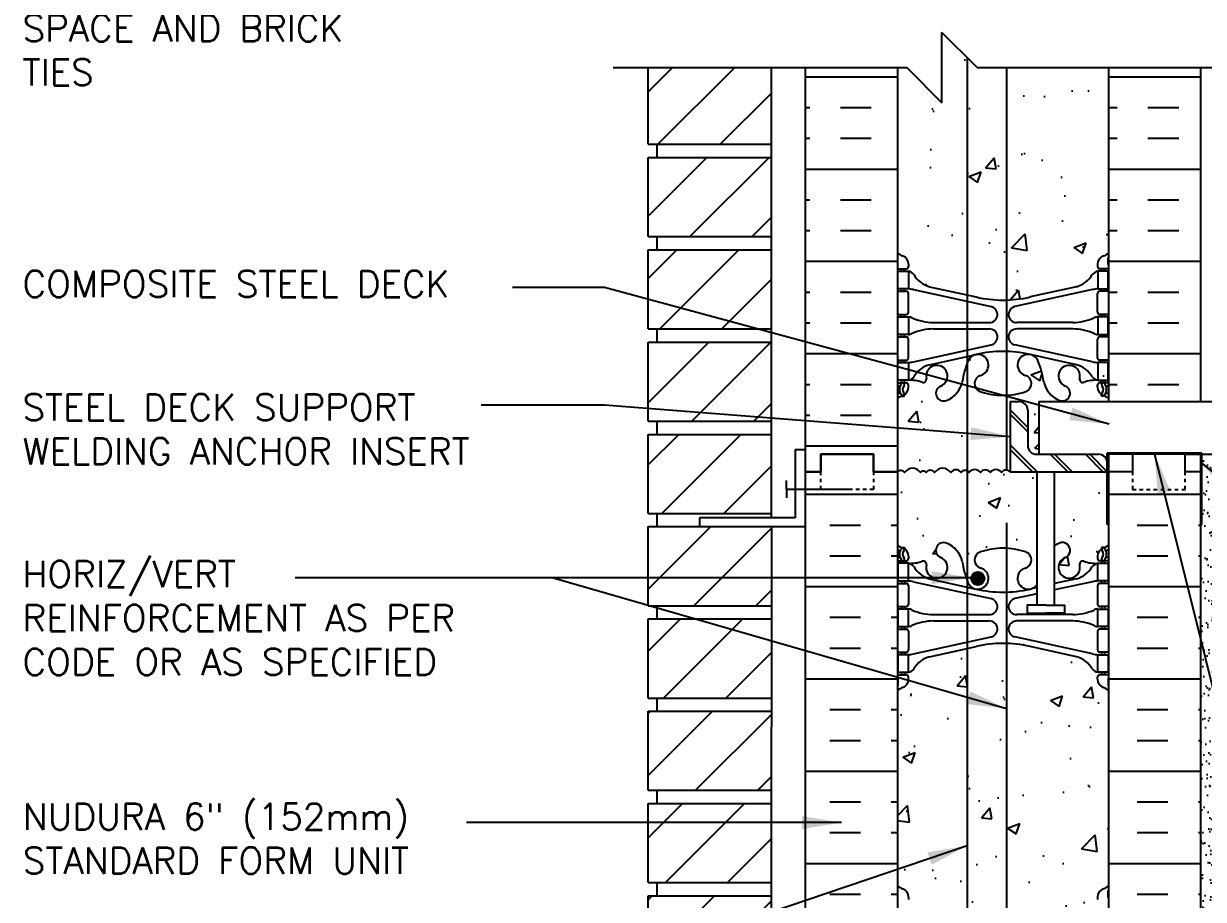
# Model space of a CAD drawing. Header units: inches. Extents: x 246.3 to 299.4, y 200.3 to 277.2.
# Drawn here: x 246.25 to 279.83, y 236.48 to 261.39 of the extents above; entities that cross this region are included whole.
import ezdxf

# ---------------------------------------------------------------- set-up
doc = ezdxf.new("R2010")
doc.units = ezdxf.units.IN
doc.header["$LTSCALE"] = 0.5
doc.header["$MEASUREMENT"] = 0
doc.linetypes.add('DASHED2', pattern=[0.375, 0.25, -0.125])
for name, color, linetype in [('HATCH', 12, 'Continuous'), ('line25', 2, 'Continuous'), ('LINE3', 3, 'Continuous'), ('LINE50', 5, 'Continuous'), ('LINE9', 9, 'Continuous'), ('TEXT', 4, 'Continuous'), ('Web_Edge', 9, 'Continuous')]:
    doc.layers.add(name, color=color, linetype=linetype)
doc.styles.add('DIM', font='romans.shx', dxfattribs={"width": 0.7})
doc.styles.add('ROMANS', font='romans.shx', dxfattribs={"height": 1.125})
doc.dimstyles.new('ext_12', dxfattribs={"dimscale": 12, "dimtxt": 0.09375, "dimasz": 0.09375, "dimexe": 0.09375, "dimexo": 0.0625, "dimgap": 0.0625, "dimtad": 1, "dimdec": 1, "dimzin": 3, "dimdsep": 46, "dimlunit": 4, "dimtxsty": 'DIM', "dimcen": 0.09, "dimdle": 0.09375, "dimclrt": 4, "dimadec": 0, "dimazin": 0, "dimtfac": 1, "dimtdec": 1, "dimtmove": 2, "dimatfit": 3, "dimfxl": 1, "dimfrac": 2, "dimtolj": 1, "dimtzin": 0, "dimarcsym": 0})
pattern_1 = [(310, (161.234, 487.728), (3.5863, 0.31376), [0.375, -4.125]), (5, (161.234, 487.728), (-0.693757, -3.76096), [0.3, -3.3]), (259.5486, (161.5328, 487.7543), (2.892547, -3.447198), [0.3187, -3.50571]), (313.8158, (161.234, 486.728), (5.336205, 0.827595), [0.5625, -6.1875]), (263.3644, (161.6786, 486.797), (4.67331, -4.87059), [0.47805, -5.25856]), (8.8158, (161.234, 486.728), (4.67331, -4.87059), [0.45, -4.95]), (339, (161.734, 486.978), (2.984535, 2.013094), [0.375, -4.125]), (34, (161.734, 486.978), (1.216577, -3.62575), [0.3, -3.3]), (288.5486, (161.9827, 487.146), (4.201113, -1.612652), [0.3187, -3.50571]), (322.5, (161.234, 487.7281), (0.060799, -1.664469), [0, -3.26, 0, -3.35, 0, -3.3125]), (352.5, (161.234, 487.7281), (1.315348, -1.972059), [0, -1.91, 0, -3.185, 0, -1.2625]), (32.5, (160.119, 487.7281), (2.669112, 0.1127744), [0, -1.25, 0, -3.9, 0, -5.175]), (42.5, (159.619, 487.7281), (2.91593, -0.500525), [0, -1.625, 0, -2.59, 0, -3.675])]

msp = doc.modelspace()

# ---------------------------------------------------------------- hatches: boundary and pattern name
at = {"layer": 'HATCH'}
h = msp.add_hatch(dxfattribs=at)
h.set_pattern_fill('ANSI31', color=256, scale=10, style=0)
h.set_pattern_definition([(45, (266.4654, 272.4854), (-0.883883, 0.883883), [])])
h.paths.add_polyline_path([(267.53, 273.833), (264.03, 273.833), (264.03, 271.583), (267.53, 271.583)])
h.paths.add_polyline_path([(267.53, 271.208), (264.03, 271.208), (264.03, 268.958), (267.53, 268.958)])
h.paths.add_polyline_path([(267.53, 268.583), (264.03, 268.583), (264.03, 266.333), (267.53, 266.333)])
h.paths.add_polyline_path([(267.53, 265.958), (264.03, 265.958), (264.03, 263.708), (267.53, 263.708)])
h.paths.add_polyline_path([(267.53, 263.333), (264.03, 263.333), (264.03, 262.638), (267.53, 262.638)])
h.paths.add_polyline_path([(267.535, 260.138), (264.03, 260.138), (264.03, 257.954), (267.535, 257.954)])
h.paths.add_polyline_path([(267.531, 257.579), (264.03, 257.579), (264.03, 255.329), (267.532, 255.329)])
h.paths.add_polyline_path([(267.532, 254.954), (264.03, 254.954), (264.03, 252.704), (267.533, 252.704)])
h.paths.add_polyline_path([(267.534, 241.829), (264.03, 241.829), (264.03, 239.579), (267.533, 239.579)])
h.paths.add_polyline_path([(267.534, 244.454), (264.03, 244.454), (264.03, 242.204), (267.534, 242.204)])
h.paths.add_polyline_path([(267.535, 247.079), (264.03, 247.079), (264.03, 244.829), (267.534, 244.829)])
h.paths.add_polyline_path([(267.534, 249.704), (264.03, 249.704), (264.03, 247.454), (267.534, 247.454)])
h.paths.add_polyline_path([(267.533, 252.329), (264.03, 252.329), (264.03, 250.079), (267.534, 250.079)])
h.paths.add_polyline_path([(267.53, 223.454), (264.03, 223.454), (264.03, 221.581), (267.53, 221.581)])
h.paths.add_polyline_path([(267.531, 226.079), (264.03, 226.079), (264.03, 223.829), (267.53, 223.829)])
h.paths.add_polyline_path([(267.531, 228.704), (264.03, 228.704), (264.03, 226.454), (267.531, 226.454)])
h.paths.add_polyline_path([(267.532, 231.329), (265.492, 231.329), (264.03, 231.329), (264.03, 229.079), (267.531, 229.079)])
h.paths.add_polyline_path([(267.532, 233.954), (264.03, 233.954), (264.03, 231.704), (267.532, 231.704)])
h.paths.add_polyline_path([(267.533, 236.579), (264.03, 236.579), (264.03, 234.329), (267.532, 234.329)])
h.paths.add_polyline_path([(267.533, 239.204), (264.03, 239.204), (264.03, 236.954), (267.533, 236.954)])
h = msp.add_hatch(dxfattribs=at)
h.set_pattern_fill('AR-CONC', color=256, scale=0.5)
h.set_pattern_definition([(50, (0, 0), (3.5863, -0.31376), [0.375, -4.125]), (355, (0, 0), (-0.693757, 3.76096), [0.3, -3.3]), (100.4514, (0.299, -0.026), (2.892544, 3.4472), [0.3187, -3.50571]), (46.1842, (0, 1), (5.336207, -0.827596), [0.5625, -6.1875]), (96.6356, (0.4447, 0.931), (4.67331, 4.87059), [0.47805, -5.25857]), (351.1842, (0, 1), (4.67331, 4.87059), [0.45, -4.95]), (21, (0.5, 0.75), (2.984535, -2.013094), [0.375, -4.125]), (326, (0.5, 0.75), (1.216577, 3.62575), [0.3, -3.3]), (71.4514, (0.7487, 0.5822), (4.201112, 1.612656), [0.3187, -3.50571]), (37.5, (0, 0), (0.0607993, 1.6644693), [0, -3.26, 0, -3.35, 0, -3.3125]), (7.5, (0, 0), (1.315348, 1.9720586), [0, -1.91, 0, -3.185, 0, -1.2625]), (327.5, (-1.115, 0), (2.669112, -0.1127744), [0, -1.25, 0, -3.9, 0, -5.175]), (317.5, (-1.615, 0), (2.915931, 0.500525), [0, -1.625, 0, -2.59, 0, -3.675])])
h.paths.add_polyline_path([(277.128, 260.138), (273.391, 260.138), (272.391, 261.138), (272.391, 259.138), (271.391, 260.138), (271.128, 260.138), (271.128, 254.859, 0.082415), (271.271, 254.78, -0.317837), (271.438, 254.544), (271.438, 254.476, -0.414214), (271.375, 254.414), (271.328, 254.414), (271.328, 254.344), (271.433, 254.344, -0.188973), (271.588, 254.249, 0.196323), (272.038, 253.903), (273.359, 253.612, 0.057795), (274.128, 253.523, 0.057795), (274.896, 253.612), (276.218, 253.903, 0.196323), (276.667, 254.249, -0.188973), (276.823, 254.344), (276.928, 254.344), (276.928, 254.414), (276.88, 254.414, -0.414214), (276.818, 254.476), (276.818, 254.544, -0.317837), (276.984, 254.78, 0.082415), (277.128, 254.859)])
h.paths.add_polyline_path([(277.128, 265.787, 0.082415), (276.984, 265.866, -0.317837), (276.818, 266.102), (276.818, 266.169, -0.414214), (276.88, 266.232), (276.928, 266.232), (276.928, 266.302), (276.823, 266.302, -0.188973), (276.667, 266.397, 0.196323), (276.218, 266.743), (274.896, 267.033, 0.057795), (274.128, 267.122, 0.057795), (273.359, 267.033), (272.038, 266.743, 0.196323), (271.588, 266.397, -0.188973), (271.433, 266.302), (271.328, 266.302), (271.328, 266.232), (271.375, 266.232, -0.414214), (271.438, 266.169), (271.438, 266.102, -0.317837), (271.271, 265.866, 0.082415), (271.128, 265.787), (271.128, 262.638), (271.391, 262.638), (272.391, 261.638), (272.391, 263.638), (273.391, 262.638), (277.128, 262.638)])
h.paths.add_polyline_path([(277.128, 270.621, 0.336749), (276.466, 270.515, 0.520567), (276.079, 270.515, 0.520567), (275.579, 270.515, 0.520567), (274.732, 270.515, 0.520567), (274.45, 270.515, 0.520567), (273.556, 270.515, 0.520567), (272.816, 270.515, 0.520567), (272.123, 270.515, 0.520567), (271.903, 270.515, 0.321585), (271.128, 270.541), (271.128, 269.917, 0.064398), (271.238, 269.851), (271.328, 269.851), (271.328, 269.809, -0.249069), (271.438, 269.602), (271.438, 269.534, -0.414214), (271.375, 269.472), (271.328, 269.472), (271.328, 269.402), (271.433, 269.402, 0.10046), (271.826, 269.459, -0.601435), (271.946, 269.354, 2.182095), (272.356, 269.567, -1), (272.519, 269.975, -0.24438), (272.968, 269.455, 0.053157), (273.134, 268.841, 1.553132), (273.492, 269.265, -0.735593), (273.479, 269.723, -0.082755), (274.128, 269.831, -0.082755), (274.776, 269.723, -0.735593), (274.763, 269.265, 1.553132), (275.122, 268.841, 0.053157), (275.287, 269.455, -0.24438), (275.736, 269.975, -1), (275.899, 269.567, 2.182095), (276.309, 269.354, -0.601435), (276.429, 269.459, 0.10046), (276.823, 269.402), (276.928, 269.402), (276.928, 269.472), (276.88, 269.472, -0.414214), (276.818, 269.534), (276.818, 269.602, -0.249069), (276.928, 269.809), (276.928, 269.851), (277.018, 269.851, 0.064398), (277.128, 269.917)])
h.paths.add_polyline_path([(274.332, 250.638), (274.582, 250.638, -0.414214), (274.832, 250.388), (274.832, 249.388, 0.414214), (275.082, 249.138), (275.147, 249.138), (275.147, 250.638), (275.818, 250.654, -0.095423), (275.736, 250.67, -0.24438), (275.287, 251.191, 0.053157), (275.122, 251.805, 1.553132), (274.763, 251.381, -0.735593), (274.776, 250.923, -0.082755), (274.128, 250.815, -0.082755), (273.479, 250.923, -0.735593), (273.492, 251.381, 1.553132), (273.134, 251.805, 0.053157), (272.968, 251.191, -0.24438), (272.519, 250.67, -1), (272.356, 251.079, 2.182095), (271.946, 251.292, -0.601435), (271.826, 251.187, 0.10046), (271.433, 251.244), (271.328, 251.244), (271.328, 251.174), (271.375, 251.174, -0.414214), (271.438, 251.111), (271.438, 251.044, -0.249069), (271.328, 250.837), (271.328, 250.795), (271.238, 250.795, 0.064398), (271.128, 250.729), (271.128, 248.64, -0.459287), (271.327, 248.62, -0.520567), (271.781, 248.62, -0.520567), (271.941, 248.62, -0.520567), (272.177, 248.62, -0.520567), (272.642, 248.62, -0.520567), (272.933, 248.62, -0.520567), (273.165, 248.62, -0.520567), (273.483, 248.62, -0.520567), (273.767, 248.62, -0.520567), (274.081, 248.62, -0.477564), (274.332, 248.638)])
h.paths.add_polyline_path([(275.899, 251.079, -2.182095), (276.309, 251.292, 0.590137), (276.426, 251.186, -0.101219), (276.823, 251.244), (276.823, 251.744), (277.128, 251.744), (277.128, 250.638), (275.147, 250.638), (275.829, 250.655, 0.804846)])
h.paths.add_polyline_path([(276.963, 250.818, -0.498303), (276.948, 250.888, 0.373015), (276.942, 251.097, -1), (277.008, 251.158, -0.373584), (277.017, 250.83, -0.348752), (276.962, 250.817, 0.023531), (276.984, 250.808, -0.017922), (277.018, 250.795), (276.928, 250.795), (276.928, 250.837, 0.040089)], flags=16)
h.paths.add_polyline_path([(275.096, 248.638), (274.332, 248.638, 0.477564), (274.081, 248.62, 0.520567), (273.767, 248.62, 0.520567), (273.483, 248.62, 0.520567), (273.165, 248.62, 0.520567), (272.933, 248.62, 0.520567), (272.642, 248.62, 0.520567), (272.177, 248.62, 0.520567), (271.941, 248.62, 0.520567), (271.781, 248.62, 0.520567), (271.327, 248.62, 0.459287), (271.128, 248.64), (271.128, 246.551, 0.064398), (271.238, 246.485), (271.328, 246.485), (271.328, 246.443, -0.249069), (271.438, 246.236), (271.438, 246.169, -0.414214), (271.375, 246.106), (271.328, 246.106), (271.328, 246.036), (271.433, 246.036, 0.10046), (271.826, 246.093, -0.601435), (271.946, 245.989, 2.182095), (272.356, 246.201, -1), (272.519, 246.61, -0.24438), (272.968, 246.089, 0.053157), (273.134, 245.475, 1.553132), (273.492, 245.899, -0.735593), (273.479, 246.357, -0.082755), (274.128, 246.466, -0.082755), (274.776, 246.357, -0.735593), (274.763, 245.899, 1.420459), (275.096, 245.432)])
h.paths.add_polyline_path([(277.128, 247.138), (277.096, 247.138), (277.096, 248.638), (275.596, 248.638), (275.596, 246.536, -0.053125), (275.736, 246.61, -1), (275.899, 246.201, 2.182095), (276.309, 245.989, -0.601435), (276.429, 246.093, 0.10046), (276.823, 246.036), (276.928, 246.036), (276.928, 246.106), (276.88, 246.106, -0.414214), (276.818, 246.169), (276.818, 246.236, -0.249069), (276.928, 246.443), (276.928, 246.485), (277.018, 246.485, 0.064398), (277.128, 246.551)])
h.paths.add_polyline_path([(277.128, 242.421, 0.082415), (276.984, 242.501, -0.317837), (276.818, 242.736), (276.818, 242.804, -0.414214), (276.88, 242.866), (276.928, 242.866), (276.928, 242.936), (276.823, 242.936, -0.188973), (276.667, 243.031, 0.196323), (276.218, 243.377), (274.896, 243.668, 0.057795), (274.128, 243.757, 0.057795), (273.359, 243.668), (272.038, 243.377, 0.196323), (271.588, 243.031, -0.188973), (271.433, 242.936), (271.328, 242.936), (271.328, 242.866), (271.375, 242.866, -0.414214), (271.438, 242.804), (271.438, 242.736, -0.317837), (271.271, 242.501, 0.082415), (271.128, 242.421), (271.128, 236.859, 0.082415), (271.271, 236.78, -0.317837), (271.438, 236.544), (271.438, 236.476, -0.414214), (271.375, 236.414), (271.328, 236.414), (271.328, 236.344), (271.433, 236.344, -0.188973), (271.588, 236.249, 0.196323), (272.038, 235.903), (273.359, 235.612, 0.057795), (274.128, 235.523, 0.057795), (274.896, 235.612), (276.218, 235.903, 0.196323), (276.667, 236.249, -0.188973), (276.823, 236.344), (276.928, 236.344), (276.928, 236.414), (276.88, 236.414, -0.414214), (276.818, 236.476), (276.818, 236.544, -0.317837), (276.984, 236.78, 0.082415), (277.128, 236.859)])
h.paths.add_polyline_path([(277.128, 232.352), (277.128, 232.729, 0.064398), (277.018, 232.795), (276.928, 232.795), (276.928, 232.837, -0.249069), (276.818, 233.044), (276.818, 233.111, -0.414214), (276.88, 233.174), (276.928, 233.174), (276.928, 233.244), (276.823, 233.244, 0.10046), (276.429, 233.187, -0.601435), (276.309, 233.292, 2.182095), (275.899, 233.079, -1), (275.736, 232.67, -0.24438), (275.287, 233.191, 0.053157), (275.122, 233.805, 1.553132), (274.763, 233.381, -0.735593), (274.776, 232.923, -0.082755), (274.128, 232.815, -0.082755), (273.479, 232.923, -0.735593), (273.492, 233.381, 1.553132), (273.134, 233.805, 0.053157), (272.968, 233.191, -0.24438), (272.519, 232.67, -1), (272.356, 233.079, 2.182095), (271.946, 233.292, -0.601435), (271.826, 233.187, 0.10046), (271.433, 233.244), (271.328, 233.244), (271.328, 233.174), (271.375, 233.174, -0.414214), (271.438, 233.111), (271.438, 233.044, -0.249069), (271.328, 232.837), (271.328, 232.795), (271.238, 232.795, 0.064398), (271.128, 232.729), (271.128, 230.64), (271.128, 228.551, 0.064398), (271.238, 228.485), (271.328, 228.485), (271.328, 228.443, -0.249069), (271.438, 228.236), (271.438, 228.169, -0.414214), (271.375, 228.106), (271.328, 228.106), (271.328, 228.036), (271.433, 228.036, 0.10046), (271.826, 228.093, -0.601435), (271.946, 227.989, 2.182095), (272.356, 228.201, -1), (272.519, 228.61, -0.24438), (272.968, 228.089, 0.053157), (273.134, 227.475, 1.553132), (273.492, 227.899, -0.735593), (273.479, 228.357, -0.082755), (274.128, 228.466, -0.082755), (274.776, 228.357, -0.735593), (274.763, 227.899, 1.553132), (275.122, 227.475, 0.053157), (275.287, 228.089, -0.24438), (275.736, 228.61, -1), (275.899, 228.201, 2.182095), (276.309, 227.989, -0.601435), (276.429, 228.093, 0.10046), (276.823, 228.036), (276.928, 228.036), (276.928, 228.106), (276.88, 228.106, -0.414214), (276.818, 228.169), (276.818, 228.236, -0.249069), (276.928, 228.443), (276.928, 228.485), (277.018, 228.485, 0.064398), (277.128, 228.551), (277.128, 229.044), (275.513, 229.044), (275.513, 228.765), (275.286, 228.765), (275.286, 229.294), (275.286, 229.822), (275.513, 229.822), (275.513, 229.544), (277.128, 229.544)])
h.paths.add_polyline_path([(277.128, 224.421, 0.082415), (276.984, 224.501, -0.317837), (276.818, 224.736), (276.818, 224.804, -0.414214), (276.88, 224.866), (276.928, 224.866), (276.928, 224.936), (276.823, 224.936, -0.188973), (276.667, 225.031, 0.196323), (276.218, 225.377), (274.896, 225.668, 0.057795), (274.128, 225.757, 0.057795), (273.359, 225.668), (272.038, 225.377, 0.196323), (271.588, 225.031, -0.188973), (271.433, 224.936), (271.328, 224.936), (271.328, 224.866), (271.375, 224.866, -0.414214), (271.438, 224.804), (271.438, 224.736, -0.317837), (271.271, 224.501, 0.082415), (271.128, 224.421), (271.128, 221.581), (271.784, 221.581), (272.784, 222.581), (272.784, 221.581), (272.784, 220.581), (273.784, 221.581), (277.128, 221.581)])
h = msp.add_hatch(dxfattribs=at)
h.set_pattern_fill('INSUL', color=256, scale=7, style=0)
h.paths.add_polyline_path([(277.128, 250.638), (279.753, 250.638), (279.753, 260.138), (277.128, 260.138)])
h.paths.add_polyline_path([(268.503, 248.64), (268.94, 248.64), (268.94, 249.14), (270.44, 249.14), (270.44, 248.64), (271.128, 248.64), (271.128, 260.138), (268.503, 260.138)])
h = msp.add_hatch(dxfattribs=at)
h.set_pattern_fill('INSUL', color=256, scale=7, style=0)
h.set_pattern_definition([(0, (277.943, 240.1237), (0, 2.625), []), (0, (277.943, 240.9987), (0, 2.625), [0.875, -0.875]), (0, (277.943, 241.8737), (0, 2.625), [0.875, -0.875])])
h.paths.add_polyline_path([(279.753, 248.64), (277.128, 248.64), (277.128, 247.138), (277.128, 232.352), (279.753, 231.294)])
h.paths.add_polyline_path([(268.503, 230.64), (268.94, 230.64), (268.94, 231.14), (270.44, 231.14), (270.44, 230.64), (271.128, 230.64), (271.128, 248.64), (270.44, 248.64), (270.44, 248.89), (269.69, 248.585), (268.94, 248.89), (268.94, 248.64), (268.503, 248.64)])
h = msp.add_hatch(dxfattribs=at)
h.set_pattern_fill('AR-SAND', color=256, scale=0.25, style=0)
h.set_pattern_definition([(37.5, (-109.1404, -1.83658), (-0.01574834, 0.48170594), [0, -0.38, 0, -0.425, 0, -0.40625]), (7.5, (-109.1404, -1.8366), (0.4424442, 0.7055365), [0, -0.205, 0, -0.3425, 0, -0.13125]), (327.5, (-109.4479, -1.8366), (0.77853547, 0.00141476), [0, -0.125, 0, -0.45, 0, -0.5875]), (317.5, (-109.4479, -1.8366), (0.75153165, 0.2194189), [0, -0.0625, 0, -0.295, 0, -0.3375])])
h.paths.add_polyline_path([(279.753, 249.138), (279.784, 244.64), (279.753, 244.64), (279.753, 231.294), (280.253, 231.294), (280.253, 249.138)])
h = msp.add_hatch(dxfattribs=at)
h.set_pattern_fill('AR-CONC', color=256, scale=0.5, style=0)
h.set_pattern_definition(pattern_1)
h.paths.add_polyline_path([(274.243, 245.112, -0.350119), (274.631, 245.6, 0.053094), (275.081, 245.756), (275.12, 245.774), (275.12, 244.738), (274.618, 244.738, -0.413582)])
h = msp.add_hatch(dxfattribs=at)
h.set_pattern_fill('AR-CONC', color=256, scale=0.5, style=0)
h.set_pattern_definition(pattern_1)
h.paths.add_polyline_path([(275.12, 243.522), (275.081, 243.54, 0.051645), (274.643, 243.693, 0.001445), (274.631, 243.695, -0.350119), (274.243, 244.184, -0.413582), (274.618, 244.558), (275.12, 244.558)])
at = {"layer": 'LINE3'}
h = msp.add_hatch(color=256, dxfattribs=at)
h.paths.add_polyline_path([(273.593, 245.64, 0.831395), (273.225, 245.64)])
h.paths.add_polyline_path([(273.597, 245.606, 0.045935), (273.593, 245.64), (273.225, 245.64, 0.045935), (273.222, 245.606, 1)])

# ---------------------------------------------------------------- linework, layer by layer
at = {"layer": 'HATCH'}
for p, q in [((274.332, 250.402), (274.832, 249.902)), ((274.332, 250.277), (274.832, 249.777)), ((274.332, 249.402), (275.096, 248.638)), ((274.332, 249.277), (274.971, 248.638)), ((275.471, 249.138), (275.971, 248.638)), ((275.596, 249.138), (276.096, 248.638)), ((276.471, 249.138), (276.971, 248.638)), ((276.596, 249.138), (277.096, 248.638))]:
    msp.add_line(p, q, dxfattribs=at)
msp.add_lwpolyline([(274.332, 248.638, 0.477564), (274.081, 248.62, 0.520567), (273.767, 248.62, 0.520567), (273.483, 248.62, 0.520567), (273.165, 248.62, 0.520567), (272.933, 248.62, 0.520567), (272.642, 248.62, 0.520567), (272.177, 248.62, 0.520567), (271.941, 248.62, 0.520567), (271.781, 248.62, 0.520567), (271.327, 248.62, 0.459287), (271.128, 248.64)], format="xyb", dxfattribs=at)
at = {"layer": 'line25'}
for p, q in [((264.03, 257.954), (264.03, 260.138)), ((267.535, 247.334), (267.535, 260.138)), ((271.128, 260.138), (271.128, 248.64)), ((277.128, 260.138), (277.128, 250.638)), ((264.03, 257.954), (267.53, 257.954)), ((264.28, 257.579), (264.28, 257.954)), ((264.28, 257.579), (264.28, 257.954)), ((264.03, 255.329), (264.03, 257.579)), ((264.03, 257.579), (267.53, 257.579)), ((264.03, 255.329), (267.53, 255.329)), ((264.28, 254.954), (264.28, 255.329)), ((264.28, 254.954), (264.28, 255.329)), ((264.03, 252.704), (264.03, 254.954)), ((264.03, 254.954), (267.53, 254.954)), ((264.03, 252.704), (267.53, 252.704)), ((264.28, 252.329), (264.28, 252.704)), ((264.28, 252.329), (264.28, 252.704)), ((264.03, 250.079), (264.03, 252.329)), ((264.03, 252.329), (267.53, 252.329)), ((274.332, 250.638), (274.332, 248.638)), ((274.332, 250.638), (274.582, 250.638)), ((274.832, 250.388), (274.832, 249.388)), ((264.03, 250.079), (267.53, 250.079)), ((264.28, 249.704), (264.28, 250.079)), ((264.28, 249.704), (264.28, 250.079)), ((264.03, 247.454), (264.03, 249.704)), ((264.03, 249.704), (267.53, 249.704)), ((279.784, 249.169), (277.096, 249.169)), ((277.096, 247.138), (277.096, 249.169)), ((279.784, 247.138), (279.784, 249.169)), ((275.082, 249.138), (276.846, 249.138)), ((277.096, 248.638), (277.096, 248.888)), ((277.128, 249.138), (277.128, 232.352)), ((279.753, 249.138), (277.128, 249.138)), ((279.753, 249.138), (277.128, 249.138)), ((277.128, 249.138), (277.128, 247.138)), ((279.753, 249.138), (279.753, 247.138)), ((271.128, 248.64), (271.128, 246.945)), ((271.128, 248.64), (271.128, 230.64)), ((274.332, 248.638), (277.096, 248.638)), ((275.096, 244.845), (275.096, 248.638)), ((275.596, 244.845), (275.596, 248.638)), ((279.753, 248.64), (279.753, 248.14)), ((264.03, 247.454), (267.534, 247.454)), ((264.28, 247.079), (264.28, 247.454)), ((264.28, 247.079), (264.28, 247.454)), ((277.128, 247.138), (277.096, 247.138)), ((279.753, 247.138), (279.784, 247.138)), ((264.03, 244.829), (264.03, 247.079)), ((264.03, 247.079), (267.535, 247.079)), ((267.535, 247.084), (267.532, 231.579)), ((264.03, 244.829), (267.534, 244.829)), ((264.28, 244.454), (264.28, 244.829)), ((264.28, 244.454), (264.28, 244.829)), ((264.03, 242.204), (264.03, 244.454)), ((264.03, 244.454), (267.534, 244.454)), ((264.03, 242.204), (267.534, 242.204)), ((264.28, 241.829), (264.28, 242.204)), ((264.28, 241.829), (264.28, 242.204)), ((264.03, 239.579), (264.03, 241.829)), ((264.03, 241.829), (267.534, 241.829)), ((264.03, 239.579), (267.533, 239.579)), ((264.28, 239.204), (264.28, 239.579)), ((264.28, 239.204), (264.28, 239.579)), ((264.03, 236.954), (264.03, 239.204)), ((264.03, 239.204), (267.533, 239.204)), ((264.03, 236.954), (267.533, 236.954)), ((264.28, 236.579), (264.28, 236.954)), ((264.28, 236.579), (264.28, 236.954)), ((264.03, 234.329), (264.03, 236.579)), ((264.03, 236.579), (267.533, 236.579))]:
    msp.add_line(p, q, dxfattribs=at)
at = {"layer": 'line25', "color": 192}
msp.add_line((279.315, 249.138), (288.19, 249.138), dxfattribs=at)
at = {"layer": 'line25'}
for points in [[(275.346, 244.845), (274.818, 244.845), (274.818, 244.619), (275.346, 244.619)], [(275.346, 244.845), (275.875, 244.845), (275.875, 244.619), (275.615, 244.619)], [(275.615, 244.619), (275.346, 244.619)]]:
    msp.add_lwpolyline(points, dxfattribs=at)
for centre, start, end in [((274.582, 250.388), 0, 90), ((275.082, 249.388), 180, 270), ((276.846, 248.888), 0, 90)]:
    msp.add_arc(centre, 0.25, start, end, dxfattribs=at)
at = {"layer": 'LINE3'}
for p, q in [((273.104, 260.424), (273.104, 229.585)), ((274.227, 260.138), (274.227, 248.689)), ((274.227, 247.189), (274.227, 221.581))]:
    msp.add_line(p, q, dxfattribs=at)
msp.add_circle((273.409, 245.606), 0.188, dxfattribs=at)
at = {"layer": 'LINE50'}
for p, q in [((268.503, 248.64), (268.503, 260.138)), ((279.753, 250.638), (279.753, 260.138)), ((279.753, 231.294), (279.753, 249.138)), ((268.503, 230.64), (268.503, 248.64))]:
    msp.add_line(p, q, dxfattribs=at)
for points in [[(271.128, 248.64), (270.44, 248.64), (270.44, 249.14), (268.94, 249.14), (268.94, 248.64), (268.503, 248.64)], [(268.503, 248.64), (268.94, 248.64), (268.94, 249.14), (270.44, 249.14), (270.44, 248.64), (271.128, 248.64)], [(279.753, 248.64), (279.315, 248.64), (279.315, 249.14), (277.815, 249.14), (277.815, 248.64), (277.128, 248.64)]]:
    msp.add_lwpolyline(points, dxfattribs=at)
at = {"layer": 'LINE9'}
for p, q in [((272.391, 259.138), (272.391, 261.138)), ((273.391, 260.138), (272.391, 261.138)), ((263.03, 260.138), (271.391, 260.138)), ((271.391, 260.138), (272.391, 259.138)), ((273.391, 260.138), (281.753, 260.138)), ((275.147, 250.638), (288.19, 250.638)), ((275.147, 250.638), (275.147, 249.138)), ((268.215, 249.27), (268.215, 247.334)), ((268.215, 249.27), (268.465, 249.27)), ((267.965, 248.145), (267.965, 248.395)), ((267.965, 248.145), (269.81, 248.145)), ((267.965, 248.145), (267.965, 247.895)), ((268.215, 247.334), (265.492, 247.334)), ((265.492, 247.334), (265.492, 247.084)), ((265.492, 247.084), (268.492, 247.084))]:
    msp.add_line(p, q, dxfattribs=at)
at = {"layer": 'LINE9', "linetype": 'DASHED2', "ltscale": 0.15}
for points in [[(270.44, 248.64), (270.44, 248.64), (270.44, 248.14), (268.94, 248.14), (268.94, 248.64), (268.94, 248.64)], [(270.44, 248.64), (270.44, 248.64), (270.44, 248.14), (268.94, 248.14), (268.94, 248.64), (268.94, 248.64)], [(277.815, 248.64), (277.815, 248.64), (277.815, 248.14), (279.315, 248.14), (279.315, 248.64), (279.315, 248.64)]]:
    msp.add_lwpolyline(points, dxfattribs=at)
at = {"layer": 'Web_Edge'}
for p, q in [((271.138, 254.534), (271.138, 254.72)), ((271.438, 254.544), (271.438, 254.476)), ((276.818, 254.544), (276.818, 254.476)), ((277.118, 254.534), (277.118, 254.72)), ((271.128, 254.414), (271.375, 254.414)), ((271.238, 254.344), (271.238, 254.414)), ((271.328, 254.344), (271.328, 254.414)), ((277.128, 254.414), (276.88, 254.414)), ((276.928, 254.344), (276.928, 254.414)), ((277.018, 254.344), (277.018, 254.414)), ((272.038, 253.903), (273.359, 253.612)), ((276.218, 253.903), (274.896, 253.612)), ((271.128, 253.774), (271.375, 253.774)), ((271.238, 253.774), (271.238, 253.844)), ((271.328, 253.774), (271.328, 253.844)), ((271.438, 253.176), (271.438, 253.711)), ((271.577, 253.82), (273.788, 253.339)), ((276.679, 253.82), (274.467, 253.339)), ((276.818, 253.176), (276.818, 253.711)), ((277.128, 253.774), (276.88, 253.774)), ((276.928, 253.774), (276.928, 253.844)), ((277.018, 253.774), (277.018, 253.844)), ((271.128, 253.114), (271.375, 253.114)), ((271.238, 253.044), (271.238, 253.114)), ((271.328, 253.044), (271.328, 253.114)), ((272.142, 252.884), (273.738, 252.884)), ((276.113, 252.884), (274.517, 252.884)), ((277.128, 253.114), (276.88, 253.114)), ((276.928, 253.044), (276.928, 253.114)), ((277.018, 253.044), (277.018, 253.114)), ((271.238, 252.474), (271.238, 252.544)), ((271.328, 252.474), (271.328, 252.544)), ((272.142, 252.704), (273.738, 252.704)), ((276.113, 252.704), (274.517, 252.704)), ((276.928, 252.474), (276.928, 252.544)), ((277.018, 252.474), (277.018, 252.544)), ((271.128, 252.474), (271.375, 252.474)), ((271.438, 251.876), (271.438, 252.411)), ((271.577, 251.768), (273.788, 252.249)), ((276.679, 251.768), (274.467, 252.249)), ((276.818, 251.876), (276.818, 252.411)), ((277.128, 252.474), (276.88, 252.474)), ((272.038, 251.685), (273.359, 251.976)), ((276.218, 251.685), (274.896, 251.976)), ((271.128, 251.814), (271.375, 251.814)), ((271.238, 251.744), (271.238, 251.814)), ((271.328, 251.744), (271.328, 251.814)), ((277.128, 251.814), (276.88, 251.814)), ((276.928, 251.744), (276.928, 251.814)), ((277.018, 251.744), (277.018, 251.814)), ((271.128, 251.174), (271.375, 251.174)), ((271.238, 251.174), (271.238, 251.244)), ((271.328, 251.174), (271.328, 251.244)), ((277.128, 251.174), (276.88, 251.174)), ((276.928, 251.174), (276.928, 251.244)), ((277.018, 251.174), (277.018, 251.244)), ((271.128, 251.074), (271.169, 251.074)), ((271.328, 250.795), (271.328, 250.837)), ((271.438, 251.044), (271.438, 251.111)), ((276.818, 251.044), (276.818, 251.111)), ((276.928, 250.795), (276.928, 250.837)), ((277.128, 251.074), (277.086, 251.074)), ((271.238, 250.795), (271.328, 250.795)), ((277.018, 250.795), (276.928, 250.795)), ((271.238, 246.485), (271.328, 246.485)), ((271.328, 246.485), (271.328, 246.443)), ((277.018, 246.485), (276.928, 246.485)), ((276.928, 246.485), (276.928, 246.443)), ((271.128, 246.206), (271.169, 246.206)), ((271.438, 246.236), (271.438, 246.169)), ((276.818, 246.236), (276.818, 246.169)), ((277.128, 246.206), (277.086, 246.206)), ((271.128, 246.106), (271.375, 246.106)), ((271.238, 246.106), (271.238, 246.036)), ((271.328, 246.106), (271.328, 246.036)), ((277.128, 246.106), (276.88, 246.106)), ((276.928, 246.106), (276.928, 246.036)), ((277.018, 246.106), (277.018, 246.036)), ((271.128, 245.466), (271.375, 245.466)), ((271.238, 245.536), (271.238, 245.466)), ((271.328, 245.536), (271.328, 245.466)), ((271.577, 245.512), (273.788, 245.031)), ((272.038, 245.595), (273.359, 245.305)), ((276.218, 245.595), (275.596, 245.459)), ((276.679, 245.512), (275.596, 245.277)), ((277.128, 245.466), (276.88, 245.466)), ((276.928, 245.536), (276.928, 245.466)), ((277.018, 245.536), (277.018, 245.466)), ((271.438, 245.404), (271.438, 244.869)), ((275.096, 245.168), (274.467, 245.031)), ((275.096, 245.349), (274.896, 245.305)), ((276.818, 245.404), (276.818, 244.869)), ((271.128, 244.806), (271.375, 244.806)), ((271.238, 244.806), (271.238, 244.736)), ((271.328, 244.806), (271.328, 244.736)), ((277.128, 244.806), (276.88, 244.806)), ((276.928, 244.806), (276.928, 244.736)), ((277.018, 244.806), (277.018, 244.736)), ((272.142, 244.576), (273.738, 244.576)), ((276.113, 244.576), (274.517, 244.576)), ((271.128, 244.166), (271.375, 244.166)), ((271.238, 244.236), (271.238, 244.166)), ((271.328, 244.236), (271.328, 244.166)), ((272.142, 244.396), (273.738, 244.396)), ((276.113, 244.396), (274.517, 244.396)), ((277.128, 244.166), (276.88, 244.166)), ((276.928, 244.236), (276.928, 244.166)), ((277.018, 244.236), (277.018, 244.166)), ((271.438, 244.104), (271.438, 243.569)), ((271.577, 243.46), (273.788, 243.942)), ((276.679, 243.46), (274.467, 243.942)), ((276.818, 244.104), (276.818, 243.569)), ((271.128, 243.506), (271.375, 243.506)), ((271.238, 243.506), (271.238, 243.436)), ((271.328, 243.506), (271.328, 243.436)), ((272.038, 243.377), (273.359, 243.668)), ((276.218, 243.377), (274.896, 243.668)), ((277.128, 243.506), (276.88, 243.506)), ((276.928, 243.506), (276.928, 243.436)), ((277.018, 243.506), (277.018, 243.436)), ((271.128, 242.866), (271.375, 242.866)), ((271.238, 242.936), (271.238, 242.866)), ((271.328, 242.936), (271.328, 242.866)), ((271.438, 242.736), (271.438, 242.804)), ((276.818, 242.736), (276.818, 242.804)), ((277.128, 242.866), (276.88, 242.866)), ((276.928, 242.936), (276.928, 242.866)), ((277.018, 242.936), (277.018, 242.866)), ((271.138, 242.746), (271.138, 242.56)), ((277.118, 242.746), (277.118, 242.56)), ((271.138, 236.534), (271.138, 236.72)), ((271.438, 236.544), (271.438, 236.476)), ((276.818, 236.544), (276.818, 236.476)), ((277.118, 236.534), (277.118, 236.72))]:
    msp.add_line(p, q, dxfattribs=at)
for points in [[(271.133, 254.344), (271.433, 254.344), (271.433, 253.844), (271.133, 253.844)], [(277.123, 254.344), (276.823, 254.344), (276.823, 253.844), (277.123, 253.844)], [(271.133, 253.044), (271.433, 253.044), (271.433, 252.544), (271.133, 252.544)], [(277.123, 253.044), (276.823, 253.044), (276.823, 252.544), (277.123, 252.544)], [(271.133, 251.744), (271.433, 251.744), (271.433, 251.244), (271.133, 251.244)], [(277.123, 251.744), (276.823, 251.744), (276.823, 251.244), (277.123, 251.244)], [(271.133, 245.536), (271.433, 245.536), (271.433, 246.036), (271.133, 246.036)], [(277.123, 245.536), (276.823, 245.536), (276.823, 246.036), (277.123, 246.036)], [(271.133, 244.236), (271.433, 244.236), (271.433, 244.736), (271.133, 244.736)], [(277.123, 244.236), (276.823, 244.236), (276.823, 244.736), (277.123, 244.736)], [(271.133, 242.936), (271.433, 242.936), (271.433, 243.436), (271.133, 243.436)], [(277.123, 242.936), (276.823, 242.936), (276.823, 243.436), (277.123, 243.436)]]:
    msp.add_lwpolyline(points, close=True, dxfattribs=at)
for centre, radius, start, end in [((271.438, 255.251), 0.5, 231.6833, 250.5288), ((276.818, 255.251), 0.5, 289.4712, 308.3167), ((271.438, 255.251), 0.6, 238.8907, 238.927), ((271.118, 254.72), 0.02, 360, 58.927), ((271.118, 254.534), 0.02, 299.988, 360), ((271.188, 254.544), 0.25, 0, 70.5288), ((277.068, 254.544), 0.25, 109.4712, 180), ((277.138, 254.72), 0.02, 121.073, 180), ((277.138, 254.534), 0.02, 180, 240.012), ((276.818, 255.251), 0.6, 301.073, 301.1093), ((271.375, 254.476), 0.0625, 270, 0), ((271.39, 254.098), 0.25, 37.2777, 80.0823), ((272.237, 254.626), 0.75, 210.155, 254.5838), ((276.018, 254.626), 0.75, 285.4162, 329.845), ((276.866, 254.098), 0.25, 99.9177, 142.7223), ((276.88, 254.476), 0.0625, 180, 270), ((271.375, 253.711), 0.0625, 0, 90), ((271.342, 252.848), 1, 76.4291, 84.7991), ((274.128, 256.879), 3.356, 256.7692, 270), ((274.128, 256.879), 3.356, 270, 283.2308), ((276.913, 252.848), 1, 95.2009, 103.5709), ((276.88, 253.711), 0.0625, 90, 180), ((271.375, 253.176), 0.0625, 270, 0), ((273.738, 253.114), 0.23, 270, 77.6055), ((274.517, 253.114), 0.23, 102.3945, 270), ((276.88, 253.176), 0.0625, 180, 270), ((271.428, 252.825), 0.219, 60.4937, 88.92), ((271.428, 252.825), 0.219, 60.4937, 88.92), ((272.172, 254.484), 1.6, 246.5673, 268.9203), ((272.172, 254.484), 1.6, 246.5673, 268.9203), ((276.083, 254.484), 1.6, 271.0797, 293.4327), ((276.083, 254.484), 1.6, 271.0797, 293.4327), ((276.827, 252.825), 0.219, 91.08, 119.5063), ((276.827, 252.825), 0.219, 91.08, 119.5063), ((271.428, 252.763), 0.219, 271.08, 299.5063), ((272.172, 251.104), 1.6, 91.0797, 113.4327), ((273.738, 252.474), 0.23, 282.3945, 90), ((274.517, 252.474), 0.23, 90, 257.6055), ((276.083, 251.104), 1.6, 66.5673, 88.9203), ((276.827, 252.763), 0.219, 240.4937, 268.92), ((271.375, 252.411), 0.0625, 0, 90), ((276.88, 252.411), 0.0625, 90, 180), ((271.375, 251.876), 0.0625, 270, 0), ((273.409, 251.674), 0.305, 285.7253, 154.6218), ((274.128, 248.708), 3.356, 90, 103.2308), ((274.128, 248.708), 3.356, 76.7692, 90), ((274.846, 251.674), 0.305, 25.3782, 254.2747), ((276.88, 251.876), 0.0625, 180, 270), ((271.342, 252.74), 1, 275.2009, 283.5709), ((272.237, 250.962), 0.75, 105.4162, 149.845), ((272.243, 251.362), 0.305, 291.8037, 193.3205), ((275.931, 250.72), 3, 158.8016, 170.9727), ((272.325, 250.72), 3, 9.0273, 21.1984), ((276.013, 251.362), 0.305, 346.6795, 248.1963), ((276.018, 250.962), 0.75, 30.155, 74.5838), ((276.913, 252.74), 1, 256.4291, 264.7991), ((271.28, 251.128), 0.045, 317.5391, 137.5391), ((271.375, 251.111), 0.0625, 360, 90), ((271.39, 251.49), 0.25, 279.9177, 322.7223), ((271.489, 250.245), 1, 70.0933, 93.2121), ((271.858, 251.271), 0.09, 251.1349, 13.3205), ((272.243, 251.362), 0.745, 291.8037, 346.7348), ((273.557, 251.15), 0.24, 105.7253, 251.077), ((274.698, 251.15), 0.24, 288.923, 74.2747), ((276.013, 251.362), 0.745, 193.2652, 248.1963), ((276.397, 251.271), 0.09, 166.6795, 288.8651), ((276.767, 250.245), 1, 86.7879, 109.9067), ((276.866, 251.49), 0.25, 217.2777, 260.0823), ((276.88, 251.111), 0.0625, 90, 180), ((276.975, 251.128), 0.045, 42.4609, 222.4609), ((271.438, 250.337), 0.6, 114.9252, 121.1093), ((271.169, 251.054), 0.02, 345.8459, 90), ((271.431, 250.989), 0.25, 137.5391, 219.8855), ((271.176, 250.899), 0.02, 294.9252, 19.2084), ((271.274, 250.858), 0.045, 218.552, 40.8121), ((271.431, 250.989), 0.16, 137.5391, 219.9999), ((271.188, 251.044), 0.25, 289.4712, 360), ((272.438, 250.874), 0.22, 111.8037, 291.8037), ((274.128, 252.815), 2, 251.077, 270), ((274.128, 252.815), 2, 270, 288.923), ((275.818, 250.874), 0.22, 248.1963, 68.1963), ((277.068, 251.044), 0.25, 180, 250.5288), ((276.982, 250.858), 0.045, 139.1879, 321.448), ((276.824, 250.989), 0.16, 320.0001, 42.4609), ((276.824, 250.989), 0.25, 320.1145, 42.4609), ((277.079, 250.899), 0.02, 160.7916, 245.0748), ((277.086, 251.054), 0.02, 90, 194.1541), ((276.818, 250.337), 0.6, 58.8907, 65.0748), ((271.438, 250.337), 0.5, 109.4712, 128.3167), ((276.818, 250.337), 0.5, 51.6833, 70.5288), ((271.438, 246.943), 0.5, 231.6833, 250.5288), ((271.274, 246.422), 0.045, 319.1879, 141.448), ((271.188, 246.236), 0.25, 0, 70.5288), ((272.438, 246.406), 0.22, 68.1963, 248.1963), ((272.243, 245.918), 0.745, 13.2652, 68.1963), ((274.128, 244.466), 2, 90, 108.923), ((274.128, 244.466), 2, 71.077, 90), ((276.013, 245.918), 0.745, 111.8037, 123.9677), ((275.818, 246.406), 0.22, 291.8037, 111.8037), ((277.068, 246.236), 0.25, 109.4712, 180), ((276.982, 246.422), 0.045, 38.552, 220.8121), ((276.818, 246.943), 0.5, 289.4712, 308.3167), ((271.438, 246.943), 0.6, 238.8907, 245.0748), ((271.169, 246.226), 0.02, 270, 14.1541), ((271.431, 246.291), 0.25, 140.1145, 222.4609), ((271.176, 246.381), 0.02, 340.7916, 65.0748), ((271.28, 246.152), 0.045, 222.4609, 42.4609), ((271.431, 246.291), 0.16, 140.0001, 222.4609), ((271.375, 246.169), 0.0625, 270, 0), ((272.243, 245.918), 0.305, 166.6795, 68.1963), ((273.557, 246.13), 0.24, 108.923, 254.2747), ((274.698, 246.13), 0.24, 285.7253, 71.077), ((276.013, 245.918), 0.305, 111.8037, 13.3205), ((276.88, 246.169), 0.0625, 180, 270), ((276.975, 246.152), 0.045, 137.5391, 317.5391), ((276.824, 246.291), 0.16, 317.5391, 39.9999), ((276.824, 246.291), 0.25, 317.5391, 39.8855), ((277.079, 246.381), 0.02, 114.9252, 199.2084), ((277.086, 246.226), 0.02, 165.8459, 270), ((276.818, 246.943), 0.6, 294.9252, 301.1093), ((271.489, 247.035), 1, 266.7879, 289.9067), ((271.39, 245.79), 0.25, 37.2777, 80.0823), ((272.237, 246.318), 0.75, 210.155, 254.5838), ((271.858, 246.009), 0.09, 346.6795, 108.8651), ((275.931, 246.56), 3, 189.0273, 201.1984), ((273.409, 245.606), 0.305, 205.3782, 74.2747), ((274.846, 245.606), 0.305, 105.7253, 325.1435), ((276.018, 246.318), 0.75, 285.4162, 329.845), ((276.397, 246.009), 0.09, 71.1349, 193.3205), ((276.767, 247.035), 1, 250.0933, 273.2121), ((276.866, 245.79), 0.25, 99.9177, 142.7223), ((271.375, 245.404), 0.0625, 0, 90), ((271.342, 244.54), 1, 76.4291, 84.7991), ((276.913, 244.54), 1, 95.2009, 103.5709), ((276.88, 245.404), 0.0625, 90, 180), ((274.128, 248.572), 3.356, 256.7692, 270), ((274.128, 248.572), 3.356, 270, 283.2308), ((271.375, 244.869), 0.0625, 270, 0), ((273.738, 244.806), 0.23, 270, 77.6055), ((274.517, 244.806), 0.23, 102.3945, 270), ((276.88, 244.869), 0.0625, 180, 270), ((271.428, 244.518), 0.219, 60.4937, 88.92), ((272.172, 246.176), 1.6, 246.5673, 268.9203), ((276.083, 246.176), 1.6, 271.0797, 293.4327), ((276.827, 244.518), 0.219, 91.08, 119.5063), ((271.375, 244.104), 0.0625, 0, 90), ((271.428, 244.455), 0.219, 271.08, 299.5063), ((271.428, 244.455), 0.219, 271.08, 299.5063), ((272.172, 242.797), 1.6, 91.0797, 113.4327), ((272.172, 242.797), 1.6, 91.0797, 113.4327), ((273.738, 244.166), 0.23, 282.3945, 90), ((274.517, 244.166), 0.23, 90, 257.6055), ((276.083, 242.797), 1.6, 66.5673, 88.9203), ((276.083, 242.797), 1.6, 66.5673, 88.9203), ((276.827, 244.455), 0.219, 240.4937, 268.92), ((276.827, 244.455), 0.219, 240.4937, 268.92), ((276.88, 244.104), 0.0625, 90, 180), ((271.375, 243.569), 0.0625, 270, 0), ((271.342, 244.432), 1, 275.2009, 283.5709), ((274.128, 240.401), 3.356, 90, 103.2308), ((274.128, 240.401), 3.356, 76.7692, 90), ((276.913, 244.432), 1, 256.4291, 264.7991), ((276.88, 243.569), 0.0625, 180, 270), ((272.237, 242.654), 0.75, 105.4162, 149.845), ((276.018, 242.654), 0.75, 30.155, 74.5838), ((271.375, 242.804), 0.0625, 360, 90), ((271.39, 243.183), 0.25, 279.9177, 322.7223), ((276.866, 243.183), 0.25, 217.2777, 260.0823), ((276.88, 242.804), 0.0625, 90, 180), ((271.118, 242.746), 0.02, 0, 60.012), ((271.118, 242.56), 0.02, 301.073, 0), ((271.438, 242.029), 0.6, 121.073, 121.1093), ((271.438, 242.029), 0.5, 109.4712, 128.3167), ((271.188, 242.736), 0.25, 289.4712, 360), ((277.068, 242.736), 0.25, 180, 250.5288), ((276.818, 242.029), 0.5, 51.6833, 70.5288), ((277.138, 242.746), 0.02, 119.988, 180), ((277.138, 242.56), 0.02, 180, 238.927), ((276.818, 242.029), 0.6, 58.8907, 58.927), ((271.438, 237.251), 0.5, 231.6833, 250.5288), ((271.438, 237.251), 0.6, 238.8907, 238.927), ((271.118, 236.72), 0.02, 360, 58.927), ((271.188, 236.544), 0.25, 0, 70.5288), ((277.068, 236.544), 0.25, 109.4712, 180), ((276.818, 237.251), 0.5, 289.4712, 308.3167), ((277.138, 236.72), 0.02, 121.073, 180), ((276.818, 237.251), 0.6, 301.073, 301.1093), ((271.118, 236.534), 0.02, 299.988, 360), ((277.138, 236.534), 0.02, 180, 240.012)]:
    msp.add_arc(centre, radius, start, end, dxfattribs=at)

# ---------------------------------------------------------------- texts
at = {"layer": 'TEXT', "char_height": 0.75, "attachment_point": 1, "style": 'ROMANS'}
for s, insert, width in [('BRICK VENEER c/w^I\\P1" (25mm) AIR SPACE AND BRICK TIES', (246.221, 264.131), 12.44051), ('COMPOSITE STEEL DECK', (246.221, 254.358), 14.65126), ('STEEL DECK SUPPORT WELDING ANCHOR INSERT', (246.221, 250.85), 14.65126), ('HORIZ/VERT REINFORCEMENT AS PER CODE OR AS SPECIFIED', (246.221, 246.106), 14.65126), ('NUDURA 6" (152mm) STANDARD FORM UNIT', (246.228, 239.207), 13.12656)]:
    msp.add_mtext(s, dxfattribs=dict(at, insert=insert, width=width))

# ---------------------------------------------------------------- leaders
at = {"layer": 'TEXT'}
for points in [[(277.147, 249.995), (262.781, 253.879), (260.167, 253.879)], [(274.332, 249.638), (262.781, 250.534), (259.279, 250.534)], [(278.44, 249.138), (281.522, 236.747), (283.037, 236.747)], [(279.753, 248.9), (283.273, 246.094), (285.766, 246.094)], [(273.223, 245.626), (253.984, 245.626)], [(274.227, 241.901), (261.298, 245.626), (253.984, 245.626)], [(269.531, 238.661), (258.861, 238.661)], [(273.104, 237.999), (260.859, 233.86), (258.891, 233.86)]]:
    msp.add_leader(points, dimstyle='ext_12', override={"dimgap": 0.0625, "dimtad": 0}, dxfattribs=at)

doc.saveas('drawing.dxf')
